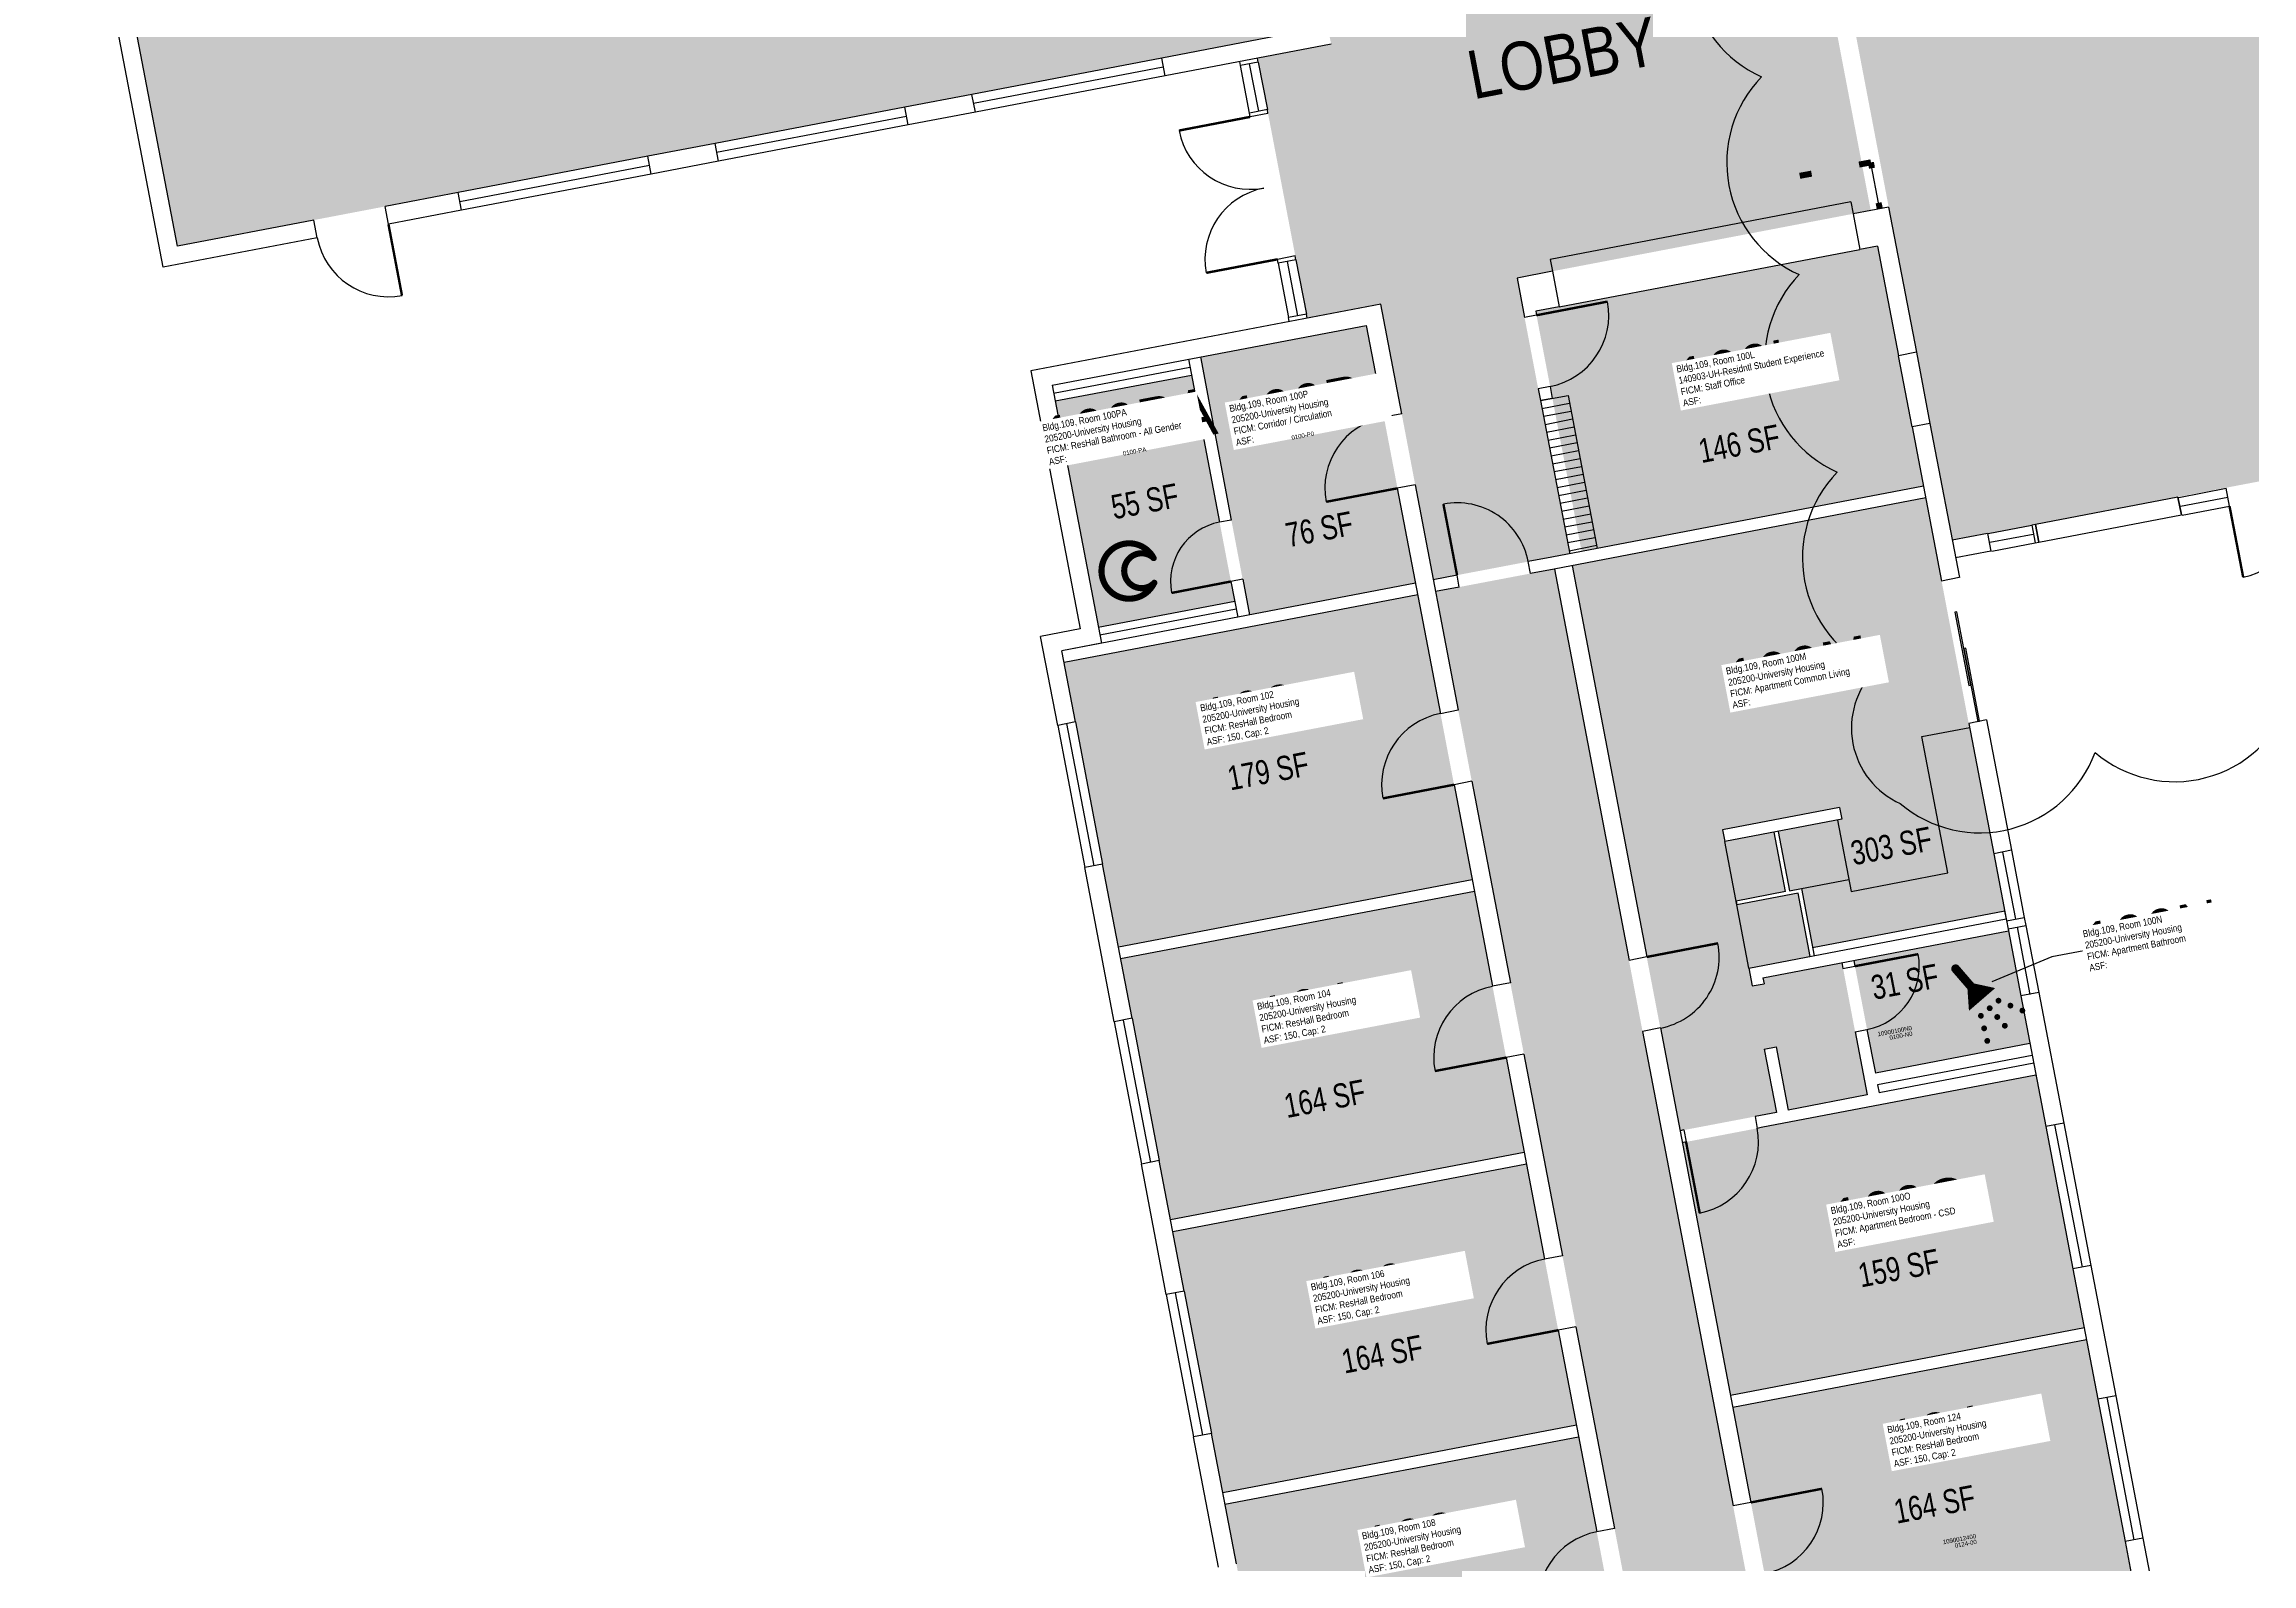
# Model space of a CAD drawing. Header units: inches. Extents: x 69230585 to 69232402, y 27670942 to 27674689.
# Drawn here: x 69230585 to 69231682, y 27671968 to 27672723 of the extents above; entities that cross this region are included whole.
import ezdxf
from ezdxf.enums import TextEntityAlignment as Align

# ---------------------------------------------------------------- set-up
doc = ezdxf.new("R2010")
doc.units = ezdxf.units.IN
doc.header["$LTSCALE"] = 0.25
doc.header["$MEASUREMENT"] = 0
doc.layers.get('0').update_dxf_attribs({"linetype": 'CONTINUOUS'})
for name, color, linetype in [('A-DOOR', 2, 'CONTINUOUS'), ('A-FLOR', 3, 'CONTINUOUS'), ('A-GLAZ', 1, 'CONTINUOUS'), ('A-IDEN-ICON', 4, 'CONTINUOUS'), ('A-IDEN-RNUM', 7, 'CONTINUOUS'), ('A-IDEN-SNUM', 4, 'CONTINUOUS'), ('A-IDEN-TEXT', 4, 'CONTINUOUS'), ('A-IDEN-VNUM', 4, 'CONTINUOUS'), ('A-WALL', 5, 'CONTINUOUS'), ('AREA-TEXT', 3, 'CONTINUOUS'), ('Rooms-Category-Color', 7, 'CONTINUOUS'), ('Rooms-College-Color', 7, 'CONTINUOUS'), ('Rooms-Department-Color', 7, 'CONTINUOUS'), ('Rooms-Division-Color', 7, 'CONTINUOUS'), ('Rooms-Information', 7, 'CONTINUOUS')]:
    doc.layers.add(name, color=color, linetype=linetype)
doc.layers.add('A-REV', color=1, linetype='CONTINUOUS', true_color=0xff0000)
doc.styles.add('CP_AREA', font='arial.ttf', dxfattribs={"height": 15})
doc.styles.add('CP_ROOMSNUMBER', font='arial.ttf', dxfattribs={"height": 1})
doc.styles.add('CP_ROOMVNUMBER', font='arial.ttf', dxfattribs={"width": 0.85, "height": 0.075})

# ---------------------------------------------------------------- blocks, each defined once
blk = doc.blocks.new('Cpshower')
at = {"color": 0, "linetype": 'ByBlock'}
blk.add_lwpolyline([(-0.015, 0.0396, 0, 0.06, 0), (0.005, 0.005, 0.06, 0.06, 0)], format="xyseb", dxfattribs=at)
for points, const_width in [([(-0.0319, 0.0624, 1), (-0.0281, 0.0689, 1)], 0.0075), ([(0.0302, -0.0036, 1), (0.0345, -0.0011, 1)], 0.005), ([(-0.0045, -0.0236, 1), (-0.0002, -0.0211, 1)], 0.005), ([(0.0128, -0.0136, 1), (0.0172, -0.0111, 1)], 0.005), ([(0.0228, -0.0309, 1), (0.0272, -0.0284, 1)], 0.005), ([(0.0488, -0.0159, 1), (0.0531, -0.0134, 1)], 0.005), ([(0.0675, -0.0282, 1), (0.0718, -0.0257, 1)], 0.005), ([(-0.0031, -0.0459, 1), (0.0012, -0.0434, 1)], 0.005), ([(-0.0018, -0.0682, 1), (0.0025, -0.0657, 1)], 0.005), ([(0.0328, -0.0482, 1), (0.0372, -0.0457, 1)], 0.005)]:
    blk.add_lwpolyline(points, format="xyb", close=True, dxfattribs=dict(at, const_width=const_width))
at = {"color": 0, "linetype": 'ByBlock', "const_width": 0.015}
blk.add_lwpolyline([(-0.01, 0.031), (-0.03, 0.0656)], dxfattribs=at)
blk = doc.blocks.new('Cpbath')
at = {"color": 0, "linetype": 'ByBlock', "const_width": 0.0127}
for points in [[(0.0571, 0.0168, 0.861492), (-0.0551, 0, 1)], [(-0.0551, 0, 0.726902), (0.0487, -0.0337, 1)], [(0.0571, 0.0168, 0.729002), (-0.0084, -0.0042, 1)], [(-0.0084, -0.0042, 0.609468), (0.0487, -0.0337, 1)]]:
    blk.add_lwpolyline(points, format="xyb", dxfattribs=at)
at = {"color": 0, "linetype": 'ByBlock', "const_width": 0.00637}
for points in [[(0.0544, 0.0152, 1), (0.0599, 0.0184, 1)], [(0.0459, -0.0353, 1), (0.0515, -0.0321, 1)]]:
    blk.add_lwpolyline(points, format="xyb", close=True, dxfattribs=at)

msp = doc.modelspace()

# ---------------------------------------------------------------- hatches: boundary and pattern name
at = {"layer": 'Rooms-Category-Color', "true_color": 0x728ef3}
for points in [[(69231410, 27673073), (69231351, 27673061.7), (69231366.8, 27672979.2), (69231377.5, 27672923.2), (69231359.8, 27672919.9), (69231357.9, 27672929.7), (69231366.8, 27672931.4), (69231363.4, 27672949), (69231260.3, 27672929.4), (69231265.6, 27672901.9), (69231238.1, 27672896.6), (69231235.8, 27672908.4), (69231212.2, 27672903.9), (69231214.5, 27672892.1), (69231192.9, 27672888), (69231194, 27672882.1), (69231224.4, 27672722.9), (69231187.8, 27672716), (69231212.5, 27672586.8), (69231249.1, 27672593.8), (69231266.2, 27672503.9), (69231275.2, 27672456.8), (69231334.1, 27672468), (69231343, 27672469.7), (69231316.8, 27672606.7), (69231334.5, 27672610.1), (69231492.6, 27672640.3), (69231470.2, 27672757.7), (69231448.2, 27672872.6)], [(69231080.8, 27672856.4), (69231053, 27673001.7), (69230595.3, 27672914.3), (69230651, 27672622.6), (69230790.5, 27672649.2), (69230884.8, 27672667.2), (69230918.2, 27672673.6), (69231012.5, 27672691.6), (69231045.9, 27672698), (69231140.2, 27672716), (69231210.9, 27672729.5), (69231182.9, 27672875.9)], [(69232074.3, 27672873.1), (69231735.4, 27672808.3), (69231479.1, 27672759.4), (69231515.3, 27672569.8), (69231522, 27672534.4), (69231533.1, 27672476.5), (69232128.3, 27672590.2)], [(69231155, 27672558.5), (69231087.2, 27672545.6), (69231108.7, 27672433.1), (69231176.5, 27672446)], [(69231477.1, 27672343.6), (69231478.2, 27672337.7), (69231446.6, 27672331.7), (69231452.2, 27672302.2), (69231458.1, 27672303.3), (69231463.6, 27672273.8), (69231559.2, 27672292.1), (69231553.7, 27672320.6), (69231547.9, 27672351), (69231546.8, 27672356.9), (69231541.3, 27672385.4), (69231527.8, 27672456.1), (69231520, 27672497.4), (69231344.1, 27672463.8), (69231370.9, 27672323.3), (69231372.2, 27672316.5), (69231397.8, 27672182.9), (69231445.7, 27672192), (69231439.7, 27672223.4), (69231445.6, 27672224.6), (69231451.6, 27672193.2), (69231490.8, 27672200.7), (69231478.3, 27672266.5), (69231439, 27672259), (69231439.6, 27672256), (69231433.7, 27672254.9), (69231432, 27672263.7), (69231462.5, 27672269.5), (69231456.5, 27672301), (69231426, 27672295.2), (69231425.7, 27672297.1), (69231450.2, 27672301.8), (69231444.6, 27672331.3), (69231420, 27672326.6), (69231418.9, 27672332.5), (69231477.1, 27672343.6)], [(69231267.5, 27672449.2), (69231091.7, 27672415.6), (69231097.3, 27672386.1), (69231110.8, 27672315.4), (69231118.7, 27672274.1), (69231294.5, 27672307.7)], [(69231295.6, 27672301.8), (69231119.8, 27672268.3), (69231125.5, 27672238.8), (69231139, 27672168.1), (69231144.6, 27672138.6), (69231320.4, 27672172.2)], [(69231561, 27672282.3), (69231484.2, 27672267.6), (69231494.9, 27672211.6), (69231571.7, 27672226.3), (69231567.2, 27672249.9)], [(69231593.1, 27672114.3), (69231579.6, 27672185), (69231574.7, 27672210.6), (69231398.9, 27672177), (69231422.9, 27672051.3), (69231598.8, 27672084.9)], [(69231321.5, 27672166.3), (69231145.7, 27672132.7), (69231151.4, 27672103.2), (69231164.9, 27672032.5), (69231170.5, 27672003), (69231346.3, 27672036.6)], [(69231619, 27671978.8), (69231605.5, 27672049.5), (69231599.9, 27672079), (69231424, 27672045.4), (69231448.8, 27671915.7), (69231624.7, 27671949.3)], [(69231347.4, 27672030.7), (69231171.6, 27671997.2), (69231177.3, 27671967.7), (69231190.8, 27671897), (69231196.4, 27671867.5), (69231372.2, 27671901.1)]]:
    msp.add_hatch(color=171, dxfattribs=at).paths.add_polyline_path(points)
at = {"layer": 'Rooms-Category-Color', "true_color": 0xfa9ba3}
msp.add_hatch(color=241, dxfattribs=at).paths.add_polyline_path([(69231514.9, 27672523.9), (69231501.4, 27672594.6), (69231496, 27672622.6), (69231326.1, 27672590.2), (69231348.9, 27672470.8), (69231518.8, 27672503.3)])
at = {"layer": 'Rooms-Category-Color', "true_color": 0xadadad}
for points in [[(69231241.9, 27672583.2), (69231159.4, 27672567.5), (69231183.8, 27672439.3), (69231266.4, 27672455.1)], [(69231446.3, 27671880.6), (69231447.8, 27671872.8), (69231456.7, 27671874.5), (69231456.3, 27671876.4), (69231494.6, 27671883.7), (69231500.6, 27671852.3), (69231462.1, 27671844.9), (69231460.7, 27671853.1), (69231452, 27671851.2), (69231512.2, 27671535.9), (69231524, 27671538.1), (69231529.4, 27671509.6), (69231517.6, 27671507.4), (69231593.3, 27671111.5), (69231534.4, 27671100.3), (69231528.5, 27671130.7), (69231528.5, 27671130.7), (69231276.3, 27672450.9), (69231335.3, 27672462.1), (69231442, 27671903.2), (69231450.9, 27671904.9), (69231449.9, 27671909.8), (69231488.2, 27671917.1), (69231493.9, 27671887.7), (69231455.5, 27671880.4), (69231455.2, 27671882.3)]]:
    msp.add_hatch(color=253, dxfattribs=at).paths.add_polyline_path(points)
at = {"layer": 'Rooms-College-Color', "true_color": 0xadadad}
for points in [[(69231410, 27673073), (69231351, 27673061.7), (69231366.8, 27672979.2), (69231377.5, 27672923.2), (69231359.8, 27672919.9), (69231357.9, 27672929.7), (69231366.8, 27672931.4), (69231363.4, 27672949), (69231260.3, 27672929.4), (69231265.6, 27672901.9), (69231238.1, 27672896.6), (69231235.8, 27672908.4), (69231212.2, 27672903.9), (69231214.5, 27672892.1), (69231192.9, 27672888), (69231194, 27672882.1), (69231224.4, 27672722.9), (69231187.8, 27672716), (69231212.5, 27672586.8), (69231249.1, 27672593.8), (69231266.2, 27672503.9), (69231275.2, 27672456.8), (69231334.1, 27672468), (69231343, 27672469.7), (69231316.8, 27672606.7), (69231334.5, 27672610.1), (69231492.6, 27672640.3), (69231470.2, 27672757.7), (69231448.2, 27672872.6)], [(69231080.8, 27672856.4), (69231053, 27673001.7), (69230595.3, 27672914.3), (69230651, 27672622.6), (69230790.5, 27672649.2), (69230884.8, 27672667.2), (69230918.2, 27672673.6), (69231012.5, 27672691.6), (69231045.9, 27672698), (69231140.2, 27672716), (69231210.9, 27672729.5), (69231182.9, 27672875.9)], [(69232074.3, 27672873.1), (69231735.4, 27672808.3), (69231479.1, 27672759.4), (69231515.3, 27672569.8), (69231522, 27672534.4), (69231533.1, 27672476.5), (69232128.3, 27672590.2)], [(69231514.9, 27672523.9), (69231501.4, 27672594.6), (69231496, 27672622.6), (69231326.1, 27672590.2), (69231348.9, 27672470.8), (69231518.8, 27672503.3)], [(69231241.9, 27672583.2), (69231159.4, 27672567.5), (69231183.8, 27672439.3), (69231266.4, 27672455.1)], [(69231155, 27672558.5), (69231087.2, 27672545.6), (69231108.7, 27672433.1), (69231176.5, 27672446)], [(69231477.1, 27672343.6), (69231478.2, 27672337.7), (69231446.6, 27672331.7), (69231452.2, 27672302.2), (69231458.1, 27672303.3), (69231463.6, 27672273.8), (69231559.2, 27672292.1), (69231553.7, 27672320.6), (69231547.9, 27672351), (69231546.8, 27672356.9), (69231541.3, 27672385.4), (69231527.8, 27672456.1), (69231520, 27672497.4), (69231344.1, 27672463.8), (69231370.9, 27672323.3), (69231372.2, 27672316.5), (69231397.8, 27672182.9), (69231445.7, 27672192), (69231439.7, 27672223.4), (69231445.6, 27672224.6), (69231451.6, 27672193.2), (69231490.8, 27672200.7), (69231478.3, 27672266.5), (69231439, 27672259), (69231439.6, 27672256), (69231433.7, 27672254.9), (69231432, 27672263.7), (69231462.5, 27672269.5), (69231456.5, 27672301), (69231426, 27672295.2), (69231425.7, 27672297.1), (69231450.2, 27672301.8), (69231444.6, 27672331.3), (69231420, 27672326.6), (69231418.9, 27672332.5), (69231477.1, 27672343.6)], [(69231446.3, 27671880.6), (69231447.8, 27671872.8), (69231456.7, 27671874.5), (69231456.3, 27671876.4), (69231494.6, 27671883.7), (69231500.6, 27671852.3), (69231462.1, 27671844.9), (69231460.7, 27671853.1), (69231452, 27671851.2), (69231512.2, 27671535.9), (69231524, 27671538.1), (69231529.4, 27671509.6), (69231517.6, 27671507.4), (69231593.3, 27671111.5), (69231534.4, 27671100.3), (69231528.5, 27671130.7), (69231528.5, 27671130.7), (69231276.3, 27672450.9), (69231335.3, 27672462.1), (69231442, 27671903.2), (69231450.9, 27671904.9), (69231449.9, 27671909.8), (69231488.2, 27671917.1), (69231493.9, 27671887.7), (69231455.5, 27671880.4), (69231455.2, 27671882.3)], [(69231267.5, 27672449.2), (69231091.7, 27672415.6), (69231097.3, 27672386.1), (69231110.8, 27672315.4), (69231118.7, 27672274.1), (69231294.5, 27672307.7)], [(69231295.6, 27672301.8), (69231119.8, 27672268.3), (69231125.5, 27672238.8), (69231139, 27672168.1), (69231144.6, 27672138.6), (69231320.4, 27672172.2)], [(69231561, 27672282.3), (69231484.2, 27672267.6), (69231494.9, 27672211.6), (69231571.7, 27672226.3), (69231567.2, 27672249.9)], [(69231593.1, 27672114.3), (69231579.6, 27672185), (69231574.7, 27672210.6), (69231398.9, 27672177), (69231422.9, 27672051.3), (69231598.8, 27672084.9)], [(69231321.5, 27672166.3), (69231145.7, 27672132.7), (69231151.4, 27672103.2), (69231164.9, 27672032.5), (69231170.5, 27672003), (69231346.3, 27672036.6)], [(69231619, 27671978.8), (69231605.5, 27672049.5), (69231599.9, 27672079), (69231424, 27672045.4), (69231448.8, 27671915.7), (69231624.7, 27671949.3)], [(69231347.4, 27672030.7), (69231171.6, 27671997.2), (69231177.3, 27671967.7), (69231190.8, 27671897), (69231196.4, 27671867.5), (69231372.2, 27671901.1)]]:
    msp.add_hatch(color=253, dxfattribs=at).paths.add_polyline_path(points)
at = {"layer": 'Rooms-Department-Color', "true_color": 0x604aed}
for points in [[(69231410, 27673073), (69231351, 27673061.7), (69231366.8, 27672979.2), (69231377.5, 27672923.2), (69231359.8, 27672919.9), (69231357.9, 27672929.7), (69231366.8, 27672931.4), (69231363.4, 27672949), (69231260.3, 27672929.4), (69231265.6, 27672901.9), (69231238.1, 27672896.6), (69231235.8, 27672908.4), (69231212.2, 27672903.9), (69231214.5, 27672892.1), (69231192.9, 27672888), (69231194, 27672882.1), (69231224.4, 27672722.9), (69231187.8, 27672716), (69231212.5, 27672586.8), (69231249.1, 27672593.8), (69231266.2, 27672503.9), (69231275.2, 27672456.8), (69231334.1, 27672468), (69231343, 27672469.7), (69231316.8, 27672606.7), (69231334.5, 27672610.1), (69231492.6, 27672640.3), (69231470.2, 27672757.7), (69231448.2, 27672872.6)], [(69231080.8, 27672856.4), (69231053, 27673001.7), (69230595.3, 27672914.3), (69230651, 27672622.6), (69230790.5, 27672649.2), (69230884.8, 27672667.2), (69230918.2, 27672673.6), (69231012.5, 27672691.6), (69231045.9, 27672698), (69231140.2, 27672716), (69231210.9, 27672729.5), (69231182.9, 27672875.9)], [(69232074.3, 27672873.1), (69231735.4, 27672808.3), (69231479.1, 27672759.4), (69231515.3, 27672569.8), (69231522, 27672534.4), (69231533.1, 27672476.5), (69232128.3, 27672590.2)], [(69231514.9, 27672523.9), (69231501.4, 27672594.6), (69231496, 27672622.6), (69231326.1, 27672590.2), (69231348.9, 27672470.8), (69231518.8, 27672503.3)], [(69231155, 27672558.5), (69231087.2, 27672545.6), (69231108.7, 27672433.1), (69231176.5, 27672446)], [(69231477.1, 27672343.6), (69231478.2, 27672337.7), (69231446.6, 27672331.7), (69231452.2, 27672302.2), (69231458.1, 27672303.3), (69231463.6, 27672273.8), (69231559.2, 27672292.1), (69231553.7, 27672320.6), (69231547.9, 27672351), (69231546.8, 27672356.9), (69231541.3, 27672385.4), (69231527.8, 27672456.1), (69231520, 27672497.4), (69231344.1, 27672463.8), (69231370.9, 27672323.3), (69231372.2, 27672316.5), (69231397.8, 27672182.9), (69231445.7, 27672192), (69231439.7, 27672223.4), (69231445.6, 27672224.6), (69231451.6, 27672193.2), (69231490.8, 27672200.7), (69231478.3, 27672266.5), (69231439, 27672259), (69231439.6, 27672256), (69231433.7, 27672254.9), (69231432, 27672263.7), (69231462.5, 27672269.5), (69231456.5, 27672301), (69231426, 27672295.2), (69231425.7, 27672297.1), (69231450.2, 27672301.8), (69231444.6, 27672331.3), (69231420, 27672326.6), (69231418.9, 27672332.5), (69231477.1, 27672343.6)], [(69231267.5, 27672449.2), (69231091.7, 27672415.6), (69231097.3, 27672386.1), (69231110.8, 27672315.4), (69231118.7, 27672274.1), (69231294.5, 27672307.7)], [(69231295.6, 27672301.8), (69231119.8, 27672268.3), (69231125.5, 27672238.8), (69231139, 27672168.1), (69231144.6, 27672138.6), (69231320.4, 27672172.2)], [(69231561, 27672282.3), (69231484.2, 27672267.6), (69231494.9, 27672211.6), (69231571.7, 27672226.3), (69231567.2, 27672249.9)], [(69231593.1, 27672114.3), (69231579.6, 27672185), (69231574.7, 27672210.6), (69231398.9, 27672177), (69231422.9, 27672051.3), (69231598.8, 27672084.9)], [(69231321.5, 27672166.3), (69231145.7, 27672132.7), (69231151.4, 27672103.2), (69231164.9, 27672032.5), (69231170.5, 27672003), (69231346.3, 27672036.6)], [(69231619, 27671978.8), (69231605.5, 27672049.5), (69231599.9, 27672079), (69231424, 27672045.4), (69231448.8, 27671915.7), (69231624.7, 27671949.3)], [(69231347.4, 27672030.7), (69231171.6, 27671997.2), (69231177.3, 27671967.7), (69231190.8, 27671897), (69231196.4, 27671867.5), (69231372.2, 27671901.1)]]:
    msp.add_hatch(color=173, dxfattribs=at).paths.add_polyline_path(points)
at = {"layer": 'Rooms-Department-Color', "true_color": 0xacacac}
for points in [[(69231241.9, 27672583.2), (69231159.4, 27672567.5), (69231183.8, 27672439.3), (69231266.4, 27672455.1)], [(69231446.3, 27671880.6), (69231447.8, 27671872.8), (69231456.7, 27671874.5), (69231456.3, 27671876.4), (69231494.6, 27671883.7), (69231500.6, 27671852.3), (69231462.1, 27671844.9), (69231460.7, 27671853.1), (69231452, 27671851.2), (69231512.2, 27671535.9), (69231524, 27671538.1), (69231529.4, 27671509.6), (69231517.6, 27671507.4), (69231593.3, 27671111.5), (69231534.4, 27671100.3), (69231528.5, 27671130.7), (69231528.5, 27671130.7), (69231276.3, 27672450.9), (69231335.3, 27672462.1), (69231442, 27671903.2), (69231450.9, 27671904.9), (69231449.9, 27671909.8), (69231488.2, 27671917.1), (69231493.9, 27671887.7), (69231455.5, 27671880.4), (69231455.2, 27671882.3)]]:
    msp.add_hatch(color=253, dxfattribs=at).paths.add_polyline_path(points)
at = {"layer": 'Rooms-Division-Color', "true_color": 0x604aed}
for points in [[(69231410, 27673073), (69231351, 27673061.7), (69231366.8, 27672979.2), (69231377.5, 27672923.2), (69231359.8, 27672919.9), (69231357.9, 27672929.7), (69231366.8, 27672931.4), (69231363.4, 27672949), (69231260.3, 27672929.4), (69231265.6, 27672901.9), (69231238.1, 27672896.6), (69231235.8, 27672908.4), (69231212.2, 27672903.9), (69231214.5, 27672892.1), (69231192.9, 27672888), (69231194, 27672882.1), (69231224.4, 27672722.9), (69231187.8, 27672716), (69231212.5, 27672586.8), (69231249.1, 27672593.8), (69231266.2, 27672503.9), (69231275.2, 27672456.8), (69231334.1, 27672468), (69231343, 27672469.7), (69231316.8, 27672606.7), (69231334.5, 27672610.1), (69231492.6, 27672640.3), (69231470.2, 27672757.7), (69231448.2, 27672872.6)], [(69231080.8, 27672856.4), (69231053, 27673001.7), (69230595.3, 27672914.3), (69230651, 27672622.6), (69230790.5, 27672649.2), (69230884.8, 27672667.2), (69230918.2, 27672673.6), (69231012.5, 27672691.6), (69231045.9, 27672698), (69231140.2, 27672716), (69231210.9, 27672729.5), (69231182.9, 27672875.9)], [(69232074.3, 27672873.1), (69231735.4, 27672808.3), (69231479.1, 27672759.4), (69231515.3, 27672569.8), (69231522, 27672534.4), (69231533.1, 27672476.5), (69232128.3, 27672590.2)], [(69231514.9, 27672523.9), (69231501.4, 27672594.6), (69231496, 27672622.6), (69231326.1, 27672590.2), (69231348.9, 27672470.8), (69231518.8, 27672503.3)], [(69231155, 27672558.5), (69231087.2, 27672545.6), (69231108.7, 27672433.1), (69231176.5, 27672446)], [(69231477.1, 27672343.6), (69231478.2, 27672337.7), (69231446.6, 27672331.7), (69231452.2, 27672302.2), (69231458.1, 27672303.3), (69231463.6, 27672273.8), (69231559.2, 27672292.1), (69231553.7, 27672320.6), (69231547.9, 27672351), (69231546.8, 27672356.9), (69231541.3, 27672385.4), (69231527.8, 27672456.1), (69231520, 27672497.4), (69231344.1, 27672463.8), (69231370.9, 27672323.3), (69231372.2, 27672316.5), (69231397.8, 27672182.9), (69231445.7, 27672192), (69231439.7, 27672223.4), (69231445.6, 27672224.6), (69231451.6, 27672193.2), (69231490.8, 27672200.7), (69231478.3, 27672266.5), (69231439, 27672259), (69231439.6, 27672256), (69231433.7, 27672254.9), (69231432, 27672263.7), (69231462.5, 27672269.5), (69231456.5, 27672301), (69231426, 27672295.2), (69231425.7, 27672297.1), (69231450.2, 27672301.8), (69231444.6, 27672331.3), (69231420, 27672326.6), (69231418.9, 27672332.5), (69231477.1, 27672343.6)], [(69231267.5, 27672449.2), (69231091.7, 27672415.6), (69231097.3, 27672386.1), (69231110.8, 27672315.4), (69231118.7, 27672274.1), (69231294.5, 27672307.7)], [(69231295.6, 27672301.8), (69231119.8, 27672268.3), (69231125.5, 27672238.8), (69231139, 27672168.1), (69231144.6, 27672138.6), (69231320.4, 27672172.2)], [(69231561, 27672282.3), (69231484.2, 27672267.6), (69231494.9, 27672211.6), (69231571.7, 27672226.3), (69231567.2, 27672249.9)], [(69231593.1, 27672114.3), (69231579.6, 27672185), (69231574.7, 27672210.6), (69231398.9, 27672177), (69231422.9, 27672051.3), (69231598.8, 27672084.9)], [(69231321.5, 27672166.3), (69231145.7, 27672132.7), (69231151.4, 27672103.2), (69231164.9, 27672032.5), (69231170.5, 27672003), (69231346.3, 27672036.6)], [(69231619, 27671978.8), (69231605.5, 27672049.5), (69231599.9, 27672079), (69231424, 27672045.4), (69231448.8, 27671915.7), (69231624.7, 27671949.3)], [(69231347.4, 27672030.7), (69231171.6, 27671997.2), (69231177.3, 27671967.7), (69231190.8, 27671897), (69231196.4, 27671867.5), (69231372.2, 27671901.1)]]:
    msp.add_hatch(color=173, dxfattribs=at).paths.add_polyline_path(points)
at = {"layer": 'Rooms-Division-Color', "true_color": 0xadadad}
for points in [[(69231241.9, 27672583.2), (69231159.4, 27672567.5), (69231183.8, 27672439.3), (69231266.4, 27672455.1)], [(69231446.3, 27671880.6), (69231447.8, 27671872.8), (69231456.7, 27671874.5), (69231456.3, 27671876.4), (69231494.6, 27671883.7), (69231500.6, 27671852.3), (69231462.1, 27671844.9), (69231460.7, 27671853.1), (69231452, 27671851.2), (69231512.2, 27671535.9), (69231524, 27671538.1), (69231529.4, 27671509.6), (69231517.6, 27671507.4), (69231593.3, 27671111.5), (69231534.4, 27671100.3), (69231528.5, 27671130.7), (69231528.5, 27671130.7), (69231276.3, 27672450.9), (69231335.3, 27672462.1), (69231442, 27671903.2), (69231450.9, 27671904.9), (69231449.9, 27671909.8), (69231488.2, 27671917.1), (69231493.9, 27671887.7), (69231455.5, 27671880.4), (69231455.2, 27671882.3)]]:
    msp.add_hatch(color=253, dxfattribs=at).paths.add_polyline_path(points)

# ---------------------------------------------------------------- linework, layer by layer
at = {"layer": 'A-DOOR'}
for points in [[(69231479.2, 27672735, 3, 3, 0), (69231473.3, 27672733.8, 0, 0, 0), (69231449.7, 27672729.3, 3, 3, 0), (69231443.8, 27672728.2, 0, 0, 0.414214), (69231485.9, 27672699.6, 0, 0, 1.337225)], [(69231492.7, 27672664.2, 3, 3, 0), (69231486.8, 27672663.1, 0, 0, 0), (69231463.2, 27672658.6, 3, 3, 0), (69231457.3, 27672657.5, 0, 0, -0.414214), (69231485.9, 27672699.6, 0, 0, -1.337225)]]:
    msp.add_lwpolyline(points, format="xyseb", dxfattribs=at)
for points, const_width in [([(69231184.2, 27672686.8), (69231148.8, 27672680)], 1.2), ([(69231493.2, 27672661.3), (69231492.7, 27672664.2)], 3), ([(69231497.1, 27672641.2), (69231496.5, 27672644.1)], 3), ([(69230755.9, 27672633.4), (69230762.6, 27672598.1)], 1.2), ([(69231197.7, 27672616), (69231162.4, 27672609.3)], 1.2), ([(69231326.4, 27672588.2), (69231361.8, 27672595)], 1.2), ([(69231257.3, 27672502.2), (69231222, 27672495.5)], 1.2), ([(69231287, 27672459), (69231280.2, 27672494.4)], 1.2), ([(69231670.9, 27672493.4), (69231677.7, 27672458)], 1.2), ([(69231174.6, 27672455.9), (69231145.1, 27672450.2)], 1.2), ([(69231285.5, 27672354.9), (69231250.1, 27672348.1)], 1.2), ([(69231381.3, 27672269.3), (69231416.7, 27672276.1)], 1.2), ([(69231484.7, 27672264.7), (69231516.2, 27672270.7)], 1.2), ([(69231311.4, 27672219.3), (69231276, 27672212.6)], 1.2), ([(69231400.8, 27672177.4), (69231407.6, 27672142)], 1.2), ([(69231337.3, 27672083.8), (69231301.9, 27672077)], 1.2), ([(69231433, 27671998.2), (69231468.4, 27672005)], 1.2)]:
    msp.add_lwpolyline(points, dxfattribs=dict(at, const_width=const_width))
for points in [[(69231541.3, 27672404.2), (69231542.3, 27672404.4), (69231535.3, 27672440.8), (69231534.4, 27672440.6)], [(69231545.8, 27672386.3), (69231546.7, 27672386.5), (69231539.8, 27672422.8), (69231538.8, 27672422.6)]]:
    msp.add_lwpolyline(points, close=True, dxfattribs=at)
for centre, radius, start, end in [((69231184.2, 27672686.8), 36, 190.8148, 280.8148), ((69231197.7, 27672616), 36, 100.8148, 190.8148), ((69230755.9, 27672633.4), 36, 190.8148, 280.8148), ((69231326.4, 27672588.2), 36, 280.8148, 10.8148), ((69231257.3, 27672502.2), 36, 100.8148, 190.8148), ((69231670.9, 27672493.4), 36, 280.8148, 10.8148), ((69231287, 27672459), 36, 10.8148, 100.8148), ((69231174.6, 27672455.9), 30, 100.8148, 190.8148), ((69231285.5, 27672354.9), 36, 100.8148, 190.8148), ((69231381.3, 27672269.3), 36, 280.8006, 10.8006), ((69231484.7, 27672264.7), 32, 280.8148, 10.8148), ((69231311.4, 27672219.3), 36, 100.8148, 190.8148), ((69231400.8, 27672177.4), 36, 280.8148, 10.8148), ((69231337.3, 27672083.8), 36, 100.8148, 190.8148), ((69231433, 27671998.2), 36, 280.8148, 10.8148), ((69231363.2, 27671948.2), 36, 100.8148, 190.8148)]:
    msp.add_arc(centre, radius, start, end, dxfattribs=at)
at = {"layer": 'A-FLOR'}
for p, q in [((69231482.7, 27672644.5), (69231333.3, 27672616)), ((69231482.7, 27672644.5), (69231483.8, 27672638.6)), ((69231337.8, 27672592.4), (69231487.2, 27672620.9)), ((69231333.3, 27672616), (69231334.5, 27672610.1)), ((69231328.4, 27672545.8), (69231342.2, 27672548.4)), ((69231328.4, 27672545.8), (69231343, 27672469.7)), ((69231329.2, 27672541.9), (69231342.9, 27672544.5)), ((69231342.2, 27672548.4), (69231356.7, 27672472.3)), ((69231329.9, 27672538), (69231343.7, 27672540.6)), ((69231330.7, 27672534), (69231344.4, 27672536.7)), ((69231331.4, 27672530.1), (69231345.2, 27672532.7)), ((69231332.2, 27672526.2), (69231345.9, 27672528.8)), ((69231332.9, 27672522.3), (69231346.7, 27672524.9)), ((69231333.7, 27672518.3), (69231347.4, 27672521)), ((69231334.4, 27672514.4), (69231348.2, 27672517)), ((69231335.2, 27672510.5), (69231348.9, 27672513.1)), ((69231335.9, 27672506.6), (69231349.7, 27672509.2)), ((69231336.7, 27672502.6), (69231350.4, 27672505.3)), ((69231337.4, 27672498.7), (69231351.2, 27672501.3)), ((69231338.2, 27672494.8), (69231351.9, 27672497.4)), ((69231338.9, 27672490.9), (69231352.7, 27672493.5)), ((69231339.7, 27672486.9), (69231353.4, 27672489.6)), ((69231340.4, 27672483), (69231354.2, 27672485.6)), ((69231341.2, 27672479.1), (69231354.9, 27672481.7)), ((69231341.9, 27672475.2), (69231355.7, 27672477.8)), ((69231342.7, 27672471.2), (69231356.4, 27672473.9)), ((69231518, 27672378.9), (69231541.8, 27672383.4)), ((69231530.9, 27672311.1), (69231518, 27672378.9)), ((69231476, 27672337.3), (69231482.8, 27672301.9)), ((69231432, 27672263.7), (69231420, 27672326.6)), ((69231446.6, 27672331.7), (69231452.2, 27672302.2)), ((69231458.1, 27672303.3), (69231481.7, 27672307.8)), ((69231482.8, 27672301.9), (69231530.9, 27672311.1))]:
    msp.add_line(p, q, dxfattribs=at)
at = {"layer": 'A-GLAZ'}
for p, q in [((69231140.2, 27672716), (69231045.9, 27672698)), ((69231046.7, 27672693.6), (69231141, 27672711.6)), ((69231183.8, 27672688.7), (69231179.3, 27672712.3)), ((69231183.7, 27672713.1), (69231188.3, 27672689.6)), ((69231188.2, 27672714), (69231192.7, 27672690.4)), ((69231141.9, 27672707.2), (69231047.6, 27672689.2)), ((69231012.5, 27672691.6), (69230918.2, 27672673.6)), ((69230919, 27672669.2), (69231013.3, 27672687.2)), ((69231014.2, 27672682.8), (69230919.9, 27672664.8)), ((69230884.8, 27672667.2), (69230790.5, 27672649.2)), ((69230791.4, 27672644.8), (69230885.6, 27672662.8)), ((69230886.5, 27672658.4), (69230792.2, 27672640.4)), ((69231496.5, 27672644.1), (69231493, 27672662.3)), ((69231198.1, 27672614.1), (69231203.3, 27672587.1)), ((69231202.5, 27672614.9), (69231207.7, 27672587.9)), ((69231206.9, 27672615.8), (69231212.1, 27672588.8)), ((69231645.7, 27672497.7), (69231669.2, 27672502.2)), ((69231646.5, 27672493.3), (69231670.1, 27672497.8)), ((69231647.3, 27672488.9), (69231670.9, 27672493.4)), ((69231551, 27672479.8), (69231572.6, 27672483.9)), ((69231551.8, 27672475.4), (69231573.4, 27672479.5)), ((69231574.5, 27672484.3), (69231572.6, 27672483.9)), ((69231572.6, 27672483.9), (69231574.3, 27672475.1)), ((69231576.2, 27672475.5), (69231574.5, 27672484.3)), ((69231552.7, 27672470.9), (69231574.3, 27672475.1)), ((69231574.3, 27672475.1), (69231576.2, 27672475.5)), ((69231088.5, 27672384.4), (69231102, 27672313.7)), ((69231092.9, 27672385.3), (69231106.4, 27672314.6)), ((69231097.3, 27672386.1), (69231110.8, 27672315.4)), ((69231553.7, 27672320.6), (69231559.9, 27672288.2)), ((69231558.1, 27672321.4), (69231564.5, 27672288)), ((69231562.6, 27672322.3), (69231568.9, 27672288.9)), ((69231561, 27672282.3), (69231567.2, 27672249.9)), ((69231565.3, 27672284.1), (69231571.7, 27672250.7)), ((69231569.7, 27672285), (69231576.1, 27672251.6)), ((69231116.6, 27672237.1), (69231130.1, 27672166.4)), ((69231121.1, 27672237.9), (69231134.6, 27672167.2)), ((69231125.5, 27672238.8), (69231139, 27672168.1)), ((69231579.6, 27672185), (69231593.1, 27672114.3)), ((69231584, 27672185.9), (69231597.6, 27672115.2)), ((69231588.5, 27672186.7), (69231602, 27672116)), ((69231142.5, 27672101.5), (69231156, 27672030.8)), ((69231146.9, 27672102.4), (69231160.5, 27672031.7)), ((69231151.4, 27672103.2), (69231164.9, 27672032.5)), ((69231605.5, 27672049.5), (69231619, 27671978.8)), ((69231609.9, 27672050.3), (69231623.4, 27671979.6)), ((69231614.4, 27672051.2), (69231627.9, 27671980.5))]:
    msp.add_line(p, q, dxfattribs=at)
at = {"layer": 'A-IDEN-ICON'}
for p, q in [((69231582.6, 27672269.4), (69231552.8, 27672257)), ((69231603.8, 27672273.4), (69231582.6, 27672269.4))]:
    msp.add_line(p, q, dxfattribs=at)
at = {"layer": 'A-REV'}
msp.add_lwpolyline([(69231716.1, 27672953.3, 0.520567), (69231618.4, 27672931.7, 0.520567), (69231520.7, 27672910.1, 0.520567), (69231423.1, 27672888.5, 0.520567), (69231419.6, 27672804.9, 0.520567), (69231438.3, 27672706.7, 0.520567), (69231457.1, 27672608.4, 0.520567), (69231475.9, 27672510.2, 0.520567), (69231494.7, 27672411.9, 0.520567), (69231507.3, 27672345.5, 0.520567), (69231604.1, 27672370.9, 0.520567), (69231700.9, 27672396.3, 0.520567)], format="xyb", dxfattribs=at)
at = {"layer": 'A-WALL'}
for p, q in [((69230643.9, 27672612.1), (69230584.8, 27672921.5)), ((69230651, 27672622.6), (69230595.3, 27672914.3)), ((69231210.9, 27672729.5), (69231140.2, 27672716)), ((69231224.4, 27672722.9), (69231141.9, 27672707.2)), ((69231141.9, 27672707.2), (69231140.2, 27672716)), ((69231179.3, 27672712.3), (69231179, 27672714.3)), ((69231188.2, 27672714), (69231179.3, 27672712.3)), ((69231188.2, 27672714), (69231187.8, 27672716)), ((69231045.9, 27672698), (69231012.5, 27672691.6)), ((69231047.6, 27672689.2), (69231045.9, 27672698)), ((69231014.2, 27672682.8), (69231012.5, 27672691.6)), ((69231047.6, 27672689.2), (69231014.2, 27672682.8)), ((69231192.7, 27672690.4), (69231183.8, 27672688.7)), ((69231184.2, 27672686.8), (69231183.8, 27672688.7)), ((69231193, 27672688.4), (69231184.2, 27672686.8)), ((69231193, 27672688.4), (69231192.7, 27672690.4)), ((69230918.2, 27672673.6), (69230884.8, 27672667.2)), ((69230886.5, 27672658.4), (69230884.8, 27672667.2)), ((69230919.9, 27672664.8), (69230886.5, 27672658.4)), ((69230919.9, 27672664.8), (69230918.2, 27672673.6)), ((69230790.5, 27672649.2), (69230754.2, 27672642.3)), ((69230755.9, 27672633.4), (69230754.2, 27672642.3)), ((69230792.2, 27672640.4), (69230790.5, 27672649.2)), ((69231501.5, 27672642), (69231483.8, 27672638.6)), ((69231501.5, 27672642), (69231515.3, 27672569.8)), ((69230718.8, 27672635.5), (69230651, 27672622.6)), ((69230720.5, 27672626.7), (69230718.8, 27672635.5)), ((69230792.2, 27672640.4), (69230755.9, 27672633.4)), ((69231483.8, 27672638.6), (69231487.2, 27672620.9)), ((69230720.5, 27672626.7), (69230643.9, 27672612.1)), ((69231496, 27672622.6), (69231487.2, 27672620.9)), ((69231496, 27672622.6), (69231506.4, 27672568.1)), ((69231206.6, 27672617.7), (69231197.7, 27672616)), ((69231198.1, 27672614.1), (69231197.7, 27672616)), ((69231206.9, 27672615.8), (69231198.1, 27672614.1)), ((69231206.9, 27672615.8), (69231206.6, 27672617.7)), ((69231334.5, 27672610.1), (69231316.8, 27672606.7)), ((69231334.5, 27672610.1), (69231337.8, 27672592.4)), ((69231316.8, 27672606.7), (69231320.5, 27672587.1)), ((69231249.1, 27672593.8), (69231075.2, 27672560.6)), ((69231212.1, 27672588.8), (69231203.3, 27672587.1)), ((69231203.6, 27672585.1), (69231203.3, 27672587.1)), ((69231212.5, 27672586.8), (69231212.1, 27672588.8)), ((69231259.5, 27672539.3), (69231249.1, 27672593.8)), ((69231326.4, 27672588.2), (69231320.5, 27672587.1)), ((69231337.8, 27672592.4), (69231326.1, 27672590.2)), ((69231326.1, 27672590.2), (69231326.4, 27672588.2)), ((69231085.7, 27672553.4), (69231241.9, 27672583.2)), ((69231241.9, 27672583.2), (69231250.6, 27672537.6)), ((69231153.5, 27672566.4), (69231168.9, 27672485.3)), ((69231159.4, 27672567.5), (69231174.8, 27672486.4)), ((69231515.3, 27672569.8), (69231506.4, 27672568.1)), ((69231075.2, 27672560.6), (69231099.7, 27672432.4)), ((69231086.5, 27672549.5), (69231154.2, 27672562.4)), ((69231087.2, 27672545.6), (69231155, 27672558.5)), ((69231085.7, 27672553.4), (69231110.2, 27672425.2)), ((69231333.2, 27672552.8), (69231327.3, 27672551.7)), ((69231327.3, 27672551.7), (69231328.4, 27672545.8)), ((69231334.3, 27672546.9), (69231328.4, 27672545.8)), ((69231333.2, 27672552.8), (69231334.3, 27672546.9)), ((69231259.5, 27672539.3), (69231250.6, 27672537.6)), ((69231522, 27672534.4), (69231513.2, 27672532.8)), ((69231513.2, 27672532.8), (69231527.8, 27672456.1)), ((69231522, 27672534.4), (69231536.7, 27672457.8)), ((69231266.2, 27672503.9), (69231257.3, 27672502.2)), ((69231257.3, 27672502.2), (69231278.7, 27672390.2)), ((69231266.2, 27672503.9), (69231287.6, 27672391.9)), ((69231518.8, 27672503.3), (69231334.1, 27672468)), ((69231520, 27672497.4), (69231335.3, 27672462.1)), ((69231645.3, 27672497.8), (69231647, 27672489)), ((69231174.8, 27672486.4), (69231168.9, 27672485.3)), ((69231550.6, 27672479.8), (69231533.1, 27672476.5)), ((69231550.6, 27672479.8), (69231552.3, 27672471)), ((69231334.1, 27672468), (69231322.3, 27672465.8)), ((69231552.3, 27672471), (69231534.8, 27672467.7)), ((69231266.4, 27672455.1), (69231090.6, 27672421.5)), ((69231180.5, 27672457), (69231174.6, 27672455.9)), ((69231174.6, 27672455.9), (69231178, 27672438.2)), ((69231180.5, 27672457), (69231183.8, 27672439.3)), ((69231287, 27672459), (69231275.2, 27672456.7)), ((69231288.1, 27672453.1), (69231287, 27672459)), ((69231323.5, 27672459.9), (69231322.3, 27672465.8)), ((69231335.3, 27672462.1), (69231323.5, 27672459.9)), ((69231335.4, 27672462.1), (69231372.5, 27672267.6)), ((69231344.2, 27672463.8), (69231381.3, 27672269.3)), ((69231536.6, 27672457.8), (69231527.8, 27672456.1)), ((69231267.5, 27672449.2), (69231091.7, 27672415.6)), ((69231176.5, 27672446), (69231108.7, 27672433.1)), ((69231288.1, 27672453.1), (69231276.3, 27672450.9)), ((69231177.2, 27672442.1), (69231109.5, 27672429.2)), ((69231099.7, 27672432.4), (69231080, 27672428.6)), ((69231088.5, 27672384.4), (69231080, 27672428.6)), ((69231110.2, 27672425.2), (69231090.6, 27672421.5)), ((69231097.3, 27672386.1), (69231090.6, 27672421.5)), ((69231287.6, 27672391.9), (69231278.7, 27672390.2)), ((69231097.3, 27672386.1), (69231088.5, 27672384.4)), ((69231550.2, 27672387.1), (69231541.3, 27672385.4)), ((69231541.3, 27672385.4), (69231553.7, 27672320.6)), ((69231550.2, 27672387.1), (69231562.6, 27672322.3)), ((69231294.3, 27672356.6), (69231285.5, 27672354.9)), ((69231294.3, 27672356.6), (69231313.5, 27672256.4)), ((69231285.5, 27672354.9), (69231304.6, 27672254.7)), ((69231477.1, 27672343.6), (69231418.9, 27672332.5)), ((69231478.2, 27672337.7), (69231420, 27672326.6)), ((69231477.1, 27672343.6), (69231478.2, 27672337.7)), ((69231418.9, 27672332.5), (69231420, 27672326.6)), ((69231450.2, 27672301.8), (69231444.6, 27672331.3)), ((69231446.6, 27672331.7), (69231452.2, 27672302.2)), ((69231110.8, 27672315.4), (69231102, 27672313.7)), ((69231116.6, 27672237.1), (69231102, 27672313.7)), ((69231125.5, 27672238.8), (69231110.8, 27672315.4)), ((69231562.6, 27672322.3), (69231553.7, 27672320.6)), ((69231294.5, 27672307.7), (69231118.7, 27672274.1)), ((69231295.6, 27672301.8), (69231119.8, 27672268.3)), ((69231450.2, 27672301.8), (69231425.7, 27672297.1)), ((69231452.2, 27672302.2), (69231458.1, 27672303.3)), ((69231458.1, 27672303.3), (69231464.5, 27672269.9)), ((69231425.7, 27672297.1), (69231426, 27672295.2)), ((69231456.5, 27672301), (69231426, 27672295.2)), ((69231462.5, 27672269.5), (69231456.5, 27672301)), ((69231559.2, 27672292.1), (69231463.7, 27672273.9)), ((69231560, 27672288.1), (69231559.2, 27672292.1)), ((69231432, 27672263.7), (69231559.9, 27672288.2)), ((69231439, 27672259), (69231561, 27672282.3)), ((69231559.9, 27672288.2), (69231561, 27672282.3)), ((69231560.1, 27672287.2), (69231568.9, 27672288.9)), ((69231560.9, 27672283.3), (69231569.7, 27672285)), ((69231568.9, 27672288.9), (69231569.7, 27672285)), ((69231381.3, 27672269.3), (69231372.5, 27672267.6)), ((69231432, 27672263.7), (69231433.7, 27672254.9)), ((69231439, 27672259), (69231439.6, 27672256)), ((69231478.3, 27672266.5), (69231478.8, 27672263.5)), ((69231478.8, 27672263.5), (69231484.7, 27672264.7)), ((69231484.2, 27672267.6), (69231484.7, 27672264.7)), ((69231313.5, 27672256.4), (69231304.6, 27672254.7)), ((69231433.7, 27672254.9), (69231439.6, 27672256)), ((69231576.1, 27672251.6), (69231567.2, 27672249.9)), ((69231567.2, 27672249.9), (69231579.6, 27672185)), ((69231576.1, 27672251.6), (69231588.5, 27672186.7)), ((69231125.5, 27672238.8), (69231116.6, 27672237.1)), ((69231388.1, 27672234), (69231379.2, 27672232.3)), ((69231379.2, 27672232.3), (69231424.2, 27671996.5)), ((69231388.1, 27672234), (69231433, 27671998.2)), ((69231439.7, 27672223.4), (69231445.6, 27672224.6)), ((69231445.6, 27672224.6), (69231451.6, 27672193.2)), ((69231484.9, 27672232.1), (69231490.7, 27672233.2)), ((69231484.9, 27672232.1), (69231490.8, 27672200.7)), ((69231490.7, 27672233.2), (69231494.9, 27672211.6)), ((69231571.7, 27672226.3), (69231494.9, 27672211.6)), ((69231320.2, 27672221), (69231311.4, 27672219.3)), ((69231311.4, 27672219.3), (69231330.5, 27672119.1)), ((69231320.2, 27672221), (69231339.4, 27672120.8)), ((69231439.7, 27672223.4), (69231445.7, 27672192)), ((69231572.9, 27672220.4), (69231496, 27672205.7)), ((69231573.6, 27672216.5), (69231496.7, 27672201.8)), ((69231574.7, 27672210.6), (69231438.2, 27672184.5)), ((69231496, 27672205.7), (69231496.7, 27672201.8)), ((69231445.7, 27672192), (69231435.1, 27672190)), ((69231490.8, 27672200.7), (69231451.6, 27672193.2)), ((69231399.7, 27672183.3), (69231397.8, 27672182.9)), ((69231399.7, 27672183.3), (69231400.8, 27672177.4)), ((69231435.1, 27672190), (69231436.2, 27672184.1)), ((69231438.2, 27672184.5), (69231436.2, 27672184.1)), ((69231588.5, 27672186.7), (69231579.6, 27672185)), ((69231320.4, 27672172.2), (69231144.6, 27672138.6)), ((69231400.8, 27672177.4), (69231398.9, 27672177)), ((69231139, 27672168.1), (69231130.1, 27672166.4)), ((69231142.5, 27672101.5), (69231130.1, 27672166.4)), ((69231151.4, 27672103.2), (69231139, 27672168.1)), ((69231321.5, 27672166.3), (69231145.7, 27672132.7)), ((69231339.4, 27672120.8), (69231330.5, 27672119.1)), ((69231602, 27672116), (69231593.1, 27672114.3)), ((69231602, 27672116), (69231614.4, 27672051.2)), ((69231593.1, 27672114.3), (69231605.5, 27672049.5)), ((69231151.4, 27672103.2), (69231142.5, 27672101.5)), ((69231346.1, 27672085.5), (69231337.3, 27672083.8)), ((69231337.3, 27672083.8), (69231356.4, 27671983.6)), ((69231346.1, 27672085.5), (69231365.3, 27671985.3)), ((69231598.8, 27672084.9), (69231422.9, 27672051.3)), ((69231599.9, 27672079), (69231424, 27672045.4)), ((69231614.4, 27672051.2), (69231605.5, 27672049.5)), ((69231164.9, 27672032.5), (69231156, 27672030.8)), ((69231168.4, 27671966), (69231156, 27672030.8)), ((69231177.3, 27671967.7), (69231164.9, 27672032.5)), ((69231346.3, 27672036.6), (69231170.5, 27672003)), ((69231347.4, 27672030.7), (69231171.6, 27671997.2)), ((69231433, 27671998.2), (69231424.2, 27671996.5)), ((69231365.3, 27671985.3), (69231356.4, 27671983.6)), ((69231627.9, 27671980.5), (69231619, 27671978.8)), ((69231619, 27671978.8), (69231654.5, 27671793.1)), ((69231627.9, 27671980.5), (69231663.3, 27671794.8))]:
    msp.add_line(p, q, dxfattribs=at)
for points in [[(69231513.2, 27672532.8), (69231506.4, 27672568.1)], [(69231515.3, 27672569.8), (69231522, 27672534.4)], [(69231670.9, 27672493.4), (69231669.2, 27672502.2)]]:
    msp.add_lwpolyline(points, dxfattribs=at)
msp.add_lwpolyline([(69231576.2, 27672475.5), (69231647, 27672489), (69231645.3, 27672497.8), (69231574.5, 27672484.3)], close=True, dxfattribs=at)

# ---------------------------------------------------------------- block references
at = {"layer": 'A-IDEN-ICON', "rotation": 10.81479595477638}
for name, p, xscale, yscale, zscale in [('Cpbath', (69231123.5, 27672461), 240, 240, 240), ('Cpshower', (69231546.8, 27672246.5), 288, 288, 12)]:
    msp.add_blockref(name, p, dxfattribs=dict(at, xscale=xscale, yscale=yscale, zscale=zscale))

# ---------------------------------------------------------------- texts
at = {"layer": 'A-IDEN-RNUM', "style": 'CP_ROOMSNUMBER'}
for s, p in [('0100-L0', (69231427.5, 27672565.7)), ('0100-PA', (69231126.7, 27672520.6)), ('0100-P0', (69231210.3, 27672528.4)), ('0100-M0', (69231458, 27672405.8)), ('0102-00', (69231185.2, 27672384.2)), ('0104-00', (69231211.5, 27672246.5)), ('0100-N0', (69231507.6, 27672230.2)), ('0100-O0', (69231507.1, 27672149.1)), ('0106-00', (69231238.2, 27672107)), ('0124-00', (69231539.8, 27671977.7))]:
    msp.add_text(s, height=2.16, rotation=10.8148, dxfattribs=at).set_placement(p, align=Align.MIDDLE)
at = {"layer": 'A-IDEN-SNUM', "style": 'CP_ROOMSNUMBER'}
for s, p in [('10900100L0', (69231424.4, 27672568)), ('10900100P0', (69231207.2, 27672530.7)), ('10900100PA', (69231123.6, 27672522.9)), ('10900100M0', (69231454.9, 27672408.1)), ('1090010200', (69231182.1, 27672386.5)), ('1090010400', (69231208.4, 27672248.8)), ('10900100N0', (69231504.5, 27672232.5)), ('10900100O0', (69231503.9, 27672151.4)), ('1090010600', (69231235.1, 27672109.3)), ('1090012400', (69231536.7, 27671980))]:
    msp.add_text(s, height=2.16, rotation=10.8148, dxfattribs=at).set_placement(p, align=Align.MIDDLE)
at = {"layer": 'A-IDEN-TEXT', "insert": (69231290.5, 27672719), "char_height": 24, "width": 379.68, "attachment_point": 1, "rotation": 10.8148, "style": 'CP_ROOMVNUMBER'}
msp.add_mtext('LOBBY', dxfattribs=at)
at = {"layer": 'A-IDEN-VNUM', "style": 'CP_ROOMVNUMBER', "width": 0.85}
for s, p in [('100L', (69231428.5, 27672560.4)), ('100P', (69231207.9, 27672541.1)), ('100PA', (69231124.3, 27672533.2)), ('100M', (69231457, 27672411.1)), ('102', (69231184.2, 27672389.5)), ('100N', (69231632.8, 27672280.2)), ('104', (69231212.6, 27672241.2)), ('100O', (69231508.3, 27672142.9)), ('106', (69231239.2, 27672101.7)), ('124', (69231525.6, 27672031)), ('108', (69231264.6, 27671978))]:
    msp.add_text(s, height=24, rotation=10.8148, dxfattribs=at).set_placement(p, align=Align.MIDDLE)
at = {"layer": 'AREA-TEXT', "style": 'CP_AREA', "width": 0.75}
for s, p in [('146 SF', (69231427.2, 27672524.4)), ('55 SF', (69231131.8, 27672495.8)), ('76 SF', (69231218.5, 27672481.9)), ('179 SF', (69231193.1, 27672361.7)), ('303 SF', (69231502.8, 27672324.5)), ('31 SF', (69231509.5, 27672257)), ('164 SF', (69231221.2, 27672198.9)), ('159 SF', (69231506.5, 27672114.7)), ('164 SF', (69231249.8, 27672071.9)), ('164 SF', (69231524.3, 27671997.3))]:
    msp.add_text(s, height=12, rotation=10.8148, dxfattribs=at).set_placement(p, align=Align.MIDDLE_CENTER)

# ---------------------------------------------------------------- next in the draw order: texts
at = {"layer": 'Rooms-Information', "char_height": 3.429, "width": 76.8, "attachment_point": 7, "rotation": 10.8148, "style": 'CP_ROOMVNUMBER', "bg_fill": 3, "box_fill_scale": 1.5, "bg_fill_color": 256, "bg_fill_true_color": 13158600, "bg_fill_transparency": 0}
for s, insert in [('Bldg.109, Room 100L^M^J140903-UH-Residntl Student Experience^M^JFICM: Staff Office^M^JASF: ', (69231399.6, 27672542.8)), ('Bldg.109, Room 100P^M^J205200-University Housing^M^JFICM: Corridor / Circulation^M^JASF: ', (69231177.4, 27672523.2)), ('Bldg.109, Room 100PA^M^J205200-University Housing^M^JFICM: ResHall Bathroom - All Gender^M^JASF: ', (69231084.5, 27672513.6)), ('Bldg.109, Room 100M^M^J205200-University Housing^M^JFICM: Apartment Common Living^M^JASF: ', (69231424.2, 27672392.7)), ('Bldg.109, Room 102^M^J205200-University Housing^M^JFICM: ResHall Bedroom^M^JASF: 150, Cap: 2', (69231163.1, 27672373.4)), ('Bldg.109, Room 100N^M^J205200-University Housing^M^JFICM: Apartment Bathroom^M^JASF: ', (69231601.6, 27672262.1)), ('Bldg.109, Room 104^M^J205200-University Housing^M^JFICM: ResHall Bedroom^M^JASF: 150, Cap: 2', (69231191.4, 27672225.1)), ('Bldg.109, Room 100O^M^J205200-University Housing^M^JFICM: Apartment Bedroom - CSD^M^JASF: ', (69231476.3, 27672124.6)), ('Bldg.109, Room 106^M^J205200-University Housing^M^JFICM: ResHall Bedroom^M^JASF: 150, Cap: 2', (69231218.1, 27672085.6)), ('Bldg.109, Room 124^M^J205200-University Housing^M^JFICM: ResHall Bedroom^M^JASF: 150, Cap: 2', (69231504.6, 27672014.7)), ('Bldg.109, Room 108^M^J205200-University Housing^M^JFICM: ResHall Bedroom^M^JASF: 150, Cap: 2', (69231243.5, 27671961.9))]:
    msp.add_mtext(s, dxfattribs=dict(at, insert=insert))

doc.saveas('drawing.dxf')
